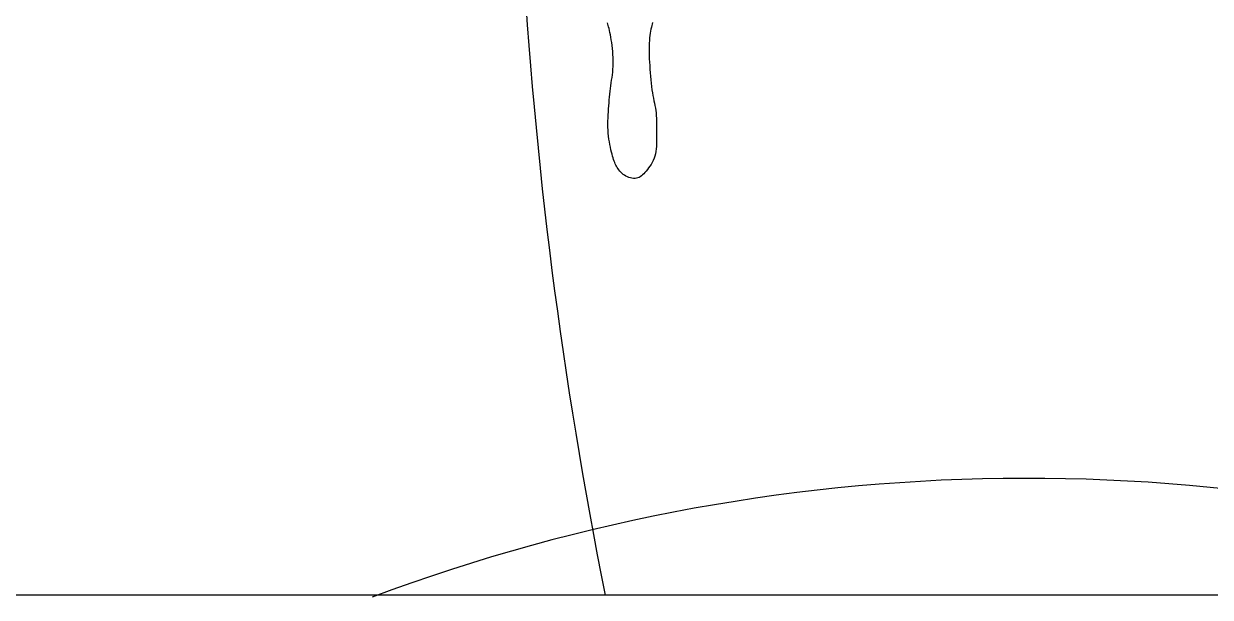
# Model space of a CAD drawing. Header units: millimetres. Extents: x -37 to 8970, y -2 to 4773.
# Drawn here: x 7536.9 to 7786.6, y 233.2 to 353.8 of the extents above; entities that cross this region are included whole.
import ezdxf

# ---------------------------------------------------------------- set-up
doc = ezdxf.new("R2010")
doc.units = ezdxf.units.MM

msp = doc.modelspace()

# ---------------------------------------------------------------- linework, layer by layer
at = {"color": 18, "true_color": 0x000000}
for p, q in [((7659.81, 353.79), (7659.73, 354.02)), ((7659.9, 353.51), (7659.81, 353.79)), ((7659.99, 353.19), (7659.9, 353.51)), ((7660.08, 352.83), (7659.99, 353.19)), ((7660.18, 352.43), (7660.08, 352.83)), ((7660.27, 351.99), (7660.18, 352.43)), ((7668.82, 352.28), (7668.74, 351.84)), ((7668.91, 352.7), (7668.82, 352.28)), ((7669, 353.09), (7668.91, 352.7)), ((7669.08, 353.45), (7669, 353.09)), ((7669.17, 353.78), (7669.08, 353.45)), ((7669.25, 354.1), (7669.17, 353.78)), ((7660.37, 351.51), (7660.27, 351.99)), ((7660.46, 351), (7660.37, 351.51)), ((7660.55, 350.45), (7660.46, 351)), ((7660.64, 349.88), (7660.55, 350.45)), ((7660.72, 349.28), (7660.64, 349.88)), ((7668.52, 349.75), (7668.5, 349.15)), ((7668.56, 350.32), (7668.52, 349.75)), ((7668.61, 350.86), (7668.56, 350.32)), ((7668.67, 351.36), (7668.61, 350.86)), ((7668.74, 351.84), (7668.67, 351.36)), ((7660.79, 348.66), (7660.72, 349.28)), ((7660.85, 348.03), (7660.79, 348.66)), ((7660.9, 347.39), (7660.85, 348.03)), ((7660.94, 346.75), (7660.9, 347.39)), ((7668.5, 349.15), (7668.5, 348.51)), ((7668.5, 348.51), (7668.5, 347.86)), ((7668.5, 347.86), (7668.52, 347.18)), ((7668.52, 347.18), (7668.55, 346.48)), ((7660.9, 344.28), (7660.94, 344.88)), ((7660.96, 346.12), (7660.94, 346.75)), ((7660.94, 344.88), (7660.96, 345.49)), ((7660.96, 345.49), (7660.96, 346.12)), ((7668.55, 346.48), (7668.59, 345.76)), ((7668.59, 345.76), (7668.63, 345.03)), ((7668.63, 345.03), (7668.68, 344.28)), ((7660.63, 341.96), (7660.71, 342.54)), ((7660.71, 342.54), (7660.78, 343.11)), ((7660.78, 343.11), (7660.85, 343.69)), ((7660.85, 343.69), (7660.9, 344.28)), ((7668.68, 344.28), (7668.74, 343.53)), ((7668.74, 343.53), (7668.8, 342.79)), ((7668.8, 342.79), (7668.87, 342.05)), ((7660.32, 339.63), (7660.4, 340.23)), ((7660.4, 340.23), (7660.47, 340.81)), ((7660.47, 340.81), (7660.55, 341.39)), ((7660.55, 341.39), (7660.63, 341.96)), ((7668.87, 342.05), (7668.95, 341.33)), ((7668.95, 341.33), (7669.03, 340.63)), ((7669.03, 340.63), (7669.12, 339.96)), ((7669.12, 339.96), (7669.22, 339.33)), ((7660.02, 336.58), (7660.07, 337.2)), ((7660.07, 337.2), (7660.13, 337.82)), ((7660.13, 337.82), (7660.19, 338.43)), ((7660.19, 338.43), (7660.26, 339.04)), ((7660.26, 339.04), (7660.32, 339.63)), ((7669.22, 339.33), (7669.32, 338.73)), ((7669.32, 338.73), (7669.43, 338.17)), ((7669.43, 338.17), (7669.53, 337.64)), ((7669.53, 337.64), (7669.64, 337.13)), ((7659.89, 334.67), (7659.93, 335.31)), ((7659.93, 335.31), (7659.97, 335.95)), ((7659.97, 335.95), (7660.02, 336.58)), ((7669.64, 337.13), (7669.74, 336.62)), ((7669.74, 336.62), (7669.83, 336.12)), ((7669.83, 336.12), (7669.91, 335.61)), ((7669.91, 335.61), (7669.98, 335.08)), ((7669.98, 335.08), (7670.03, 334.53)), ((7659.83, 332.74), (7659.84, 333.38)), ((7659.84, 332.09), (7659.83, 332.74)), ((7659.84, 333.38), (7659.86, 334.03)), ((7659.86, 334.03), (7659.89, 334.67)), ((7670.03, 334.53), (7670.06, 333.95)), ((7670.06, 333.95), (7670.08, 333.37)), ((7670.08, 333.37), (7670.1, 332.77)), ((7670.1, 332.77), (7670.1, 332.16)), ((7659.86, 331.45), (7659.84, 332.09)), ((7659.9, 330.82), (7659.86, 331.45)), ((7659.97, 330.2), (7659.9, 330.82)), ((7660.05, 329.59), (7659.97, 330.2)), ((7670.1, 332.16), (7670.1, 331.55)), ((7670.1, 331.55), (7670.1, 330.95)), ((7670.1, 330.95), (7670.1, 330.35)), ((7670.1, 330.35), (7670.1, 329.76)), ((7670.1, 329.76), (7670.1, 329.18)), ((7660.14, 328.99), (7660.05, 329.59)), ((7660.25, 328.42), (7660.14, 328.99)), ((7660.36, 327.87), (7660.25, 328.42)), ((7660.48, 327.34), (7660.36, 327.87)), ((7660.6, 326.86), (7660.48, 327.34)), ((7670.02, 327.53), (7669.96, 327.01)), ((7670.06, 328.06), (7670.02, 327.53)), ((7670.09, 328.61), (7670.06, 328.06)), ((7670.1, 329.18), (7670.09, 328.61)), ((7660.72, 326.41), (7660.6, 326.86)), ((7660.83, 326), (7660.72, 326.41)), ((7660.94, 325.62), (7660.83, 326)), ((7661.05, 325.28), (7660.94, 325.62)), ((7661.16, 324.97), (7661.05, 325.28)), ((7661.28, 324.67), (7661.16, 324.97)), ((7669.38, 325.1), (7669.16, 324.68)), ((7669.58, 325.55), (7669.38, 325.1)), ((7669.74, 326.02), (7669.58, 325.55)), ((7669.87, 326.5), (7669.74, 326.02)), ((7669.96, 327.01), (7669.87, 326.5)), ((7661.4, 324.39), (7661.28, 324.67)), ((7661.53, 324.13), (7661.4, 324.39)), ((7661.67, 323.86), (7661.53, 324.13)), ((7661.82, 323.6), (7661.67, 323.86)), ((7661.99, 323.34), (7661.82, 323.6)), ((7662.17, 323.09), (7661.99, 323.34)), ((7662.37, 322.84), (7662.17, 323.09)), ((7662.59, 322.6), (7662.37, 322.84)), ((7662.82, 322.38), (7662.59, 322.6)), ((7663.07, 322.17), (7662.82, 322.38)), ((7667.38, 322.29), (7667.14, 322.05)), ((7667.63, 322.56), (7667.38, 322.29)), ((7667.88, 322.86), (7667.63, 322.56)), ((7668.14, 323.18), (7667.88, 322.86)), ((7668.41, 323.52), (7668.14, 323.18)), ((7668.67, 323.88), (7668.41, 323.52)), ((7668.92, 324.27), (7668.67, 323.88)), ((7669.16, 324.68), (7668.92, 324.27)), ((7663.34, 321.97), (7663.07, 322.17)), ((7663.64, 321.8), (7663.34, 321.97)), ((7663.94, 321.65), (7663.64, 321.8)), ((7664.26, 321.52), (7663.94, 321.65)), ((7664.59, 321.42), (7664.26, 321.52)), ((7664.91, 321.35), (7664.59, 321.42)), ((7665.24, 321.31), (7664.91, 321.35)), ((7665.55, 321.3), (7665.24, 321.31)), ((7665.85, 321.34), (7665.55, 321.3)), ((7666.13, 321.41), (7665.85, 321.34)), ((7666.4, 321.52), (7666.13, 321.41)), ((7666.65, 321.66), (7666.4, 321.52)), ((7666.9, 321.84), (7666.65, 321.66)), ((7667.14, 322.05), (7666.9, 321.84)), ((8774.97, 233.65), (7438.64, 233.65))]:
    msp.add_line(p, q, dxfattribs=at)
for centre, major_axis, start_param, end_param in [((8611.88, 424.89), (-687.04, 687.04), 0.841002, 0.98352), ((7748.03, -133.98), (277.34, 277.34), 0.429451, 1.144408)]:
    msp.add_ellipse(centre, major_axis=major_axis, ratio=1, start_param=start_param, end_param=end_param, dxfattribs=at)

doc.saveas('drawing.dxf')
